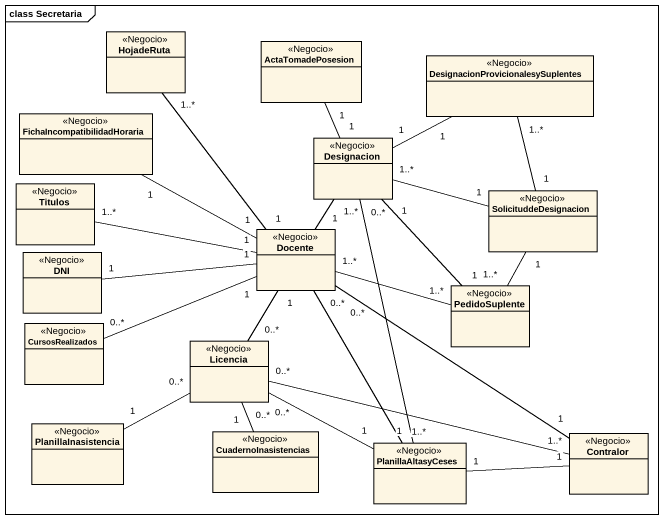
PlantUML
@startuml
mainframe class Secretaria
hide circle
hide empty members
class HojadeRuta <<Negocio>>
class ActaTomadePosesion <<Negocio>>
class "DesignacionProvicionalesySuplentes" as DesignacionProvicionalesySup <<Negocio>>
class FichaIncompatibilidadHoraria <<Negocio>>
class Designacion <<Negocio>>
class Titulos <<Negocio>>
class SolicituddeDesignacion <<Negocio>>
class DNI <<Negocio>>
class Docente <<Negocio>>
class PedidoSuplente <<Negocio>>
class CursosRealizados <<Negocio>>
class Licencia <<Negocio>>
class PlanillaInasistencia <<Negocio>>
class CuadernoInasistencias <<Negocio>>
class PlanillaAltasyCeses <<Negocio>>
class Contralor <<Negocio>>
ActaTomadePosesion "1" -- "1" Designacion
DesignacionProvicionalesySup "1..*" -- "1" SolicituddeDesignacion
Designacion "1" -right- "1" DesignacionProvicionalesySup
Designacion "1..*" -right- "1" SolicituddeDesignacion
Designacion "1" -- "1" PedidoSuplente
Designacion "0..*" -- "1" PlanillaAltasyCeses
SolicituddeDesignacion "1" -- "1..*" PedidoSuplente
Docente "1" -up- "1..*" HojadeRuta
Docente "1" -left- "1" FichaIncompatibilidadHoraria
Docente "1" -up- "1..*" Designacion
Docente "1" -left- "1..*" Titulos
Docente "1" -left- "1" DNI
Docente "1..*" -right- "1..*" PedidoSuplente
Docente "1" -left- "0..*" CursosRealizados
Docente "1" -- "0..*" Licencia
Docente "0..*" -- "1..*" PlanillaAltasyCeses
Docente "0..*" -- "1" Contralor
Licencia "0..*" -- "1" CuadernoInasistencias
Licencia "0..*" -right- "1" PlanillaAltasyCeses
Licencia "0..*" -right- "1..*" Contralor
PlanillaInasistencia "1" -right- "0..*" Licencia
PlanillaAltasyCeses "1" -right- "1" Contralor
@enduml
